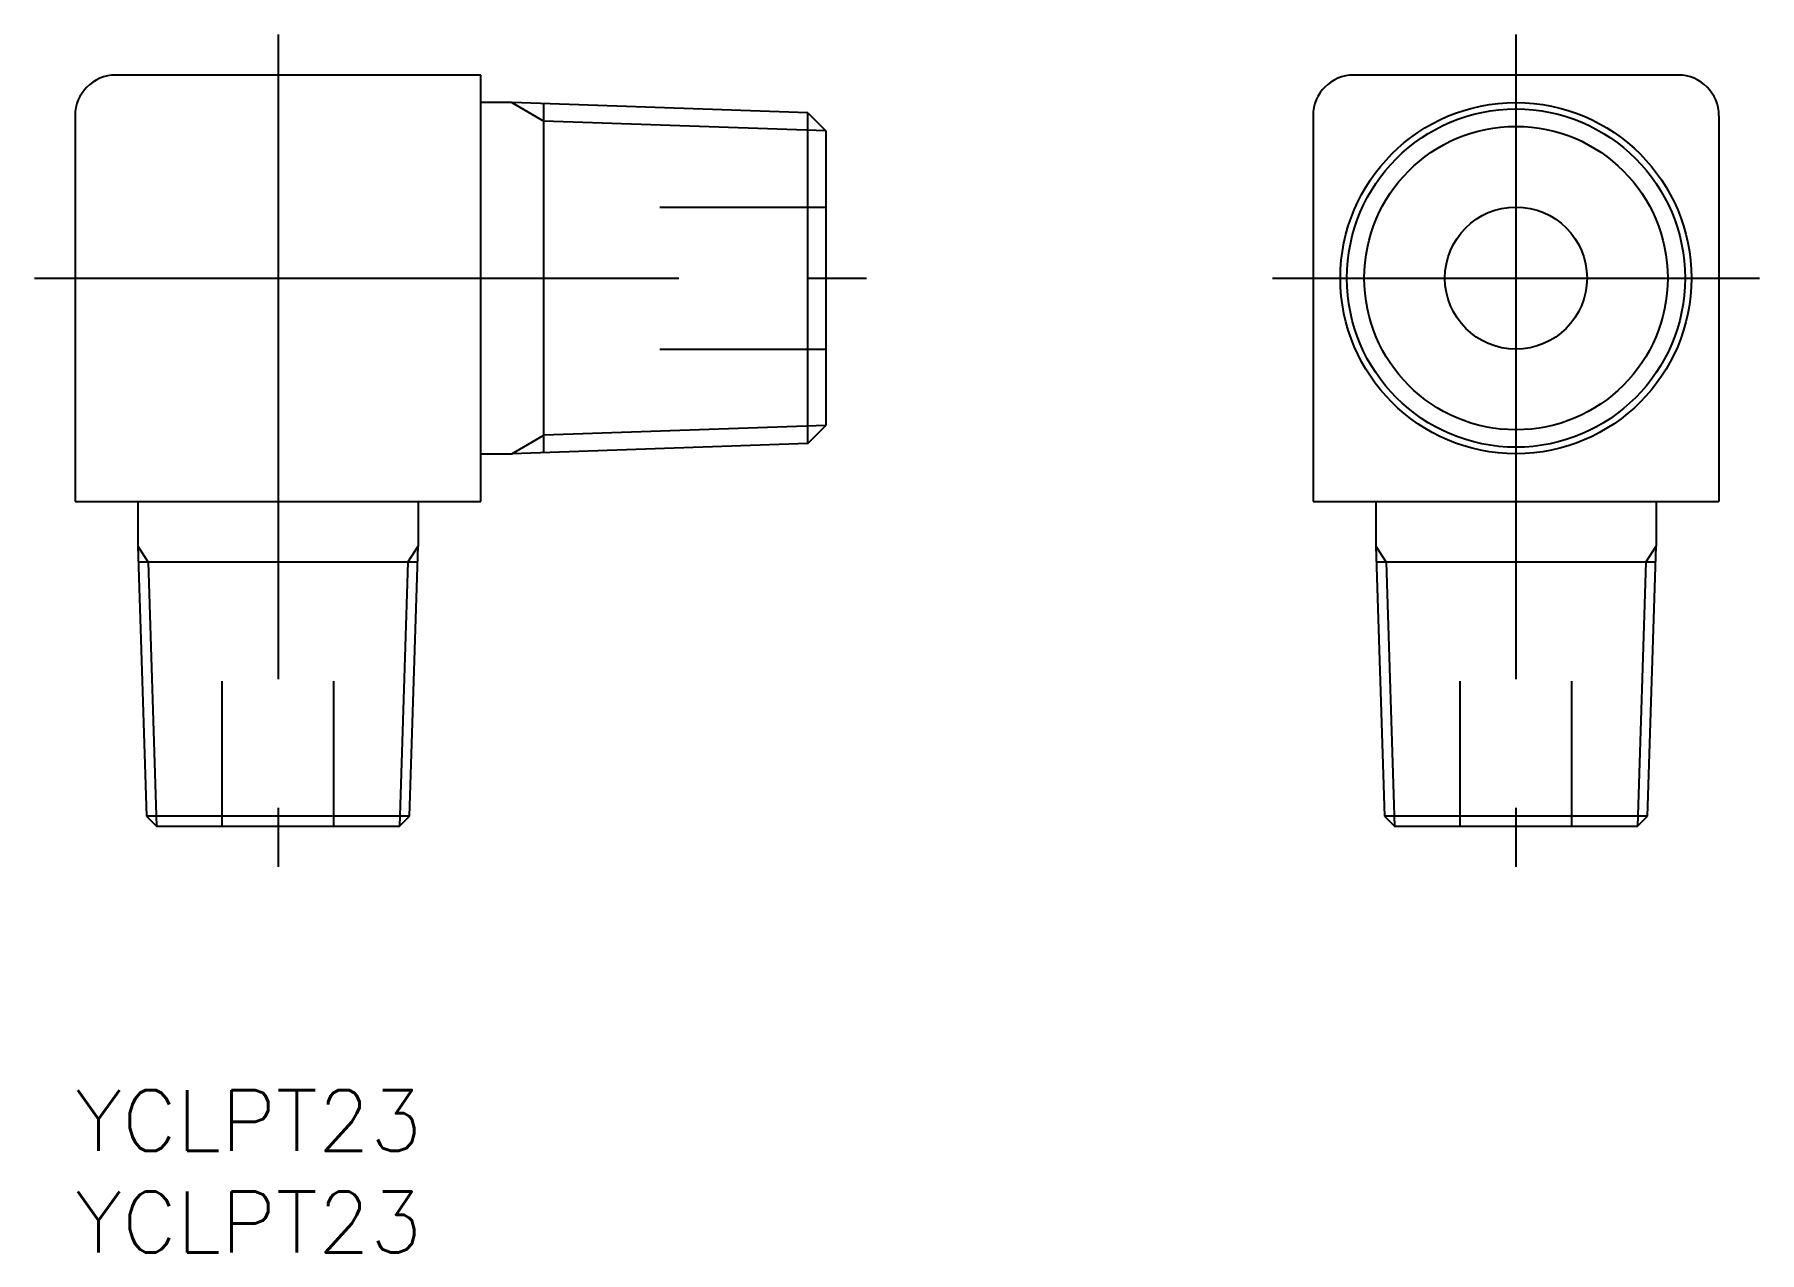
# Model space of a CAD drawing. Extents: x -12 to 73, y -48 to 12.
import ezdxf

# ---------------------------------------------------------------- set-up
doc = ezdxf.new("R2010")
doc.units = 0
doc.linetypes.add('CENTER', pattern=[50.8, 31.75, -6.35, 6.35, -6.35])
doc.linetypes.add('DASHED', pattern=[19.05, 12.7, -6.35])
doc.layers.get('0').update_dxf_attribs({"linetype": 'CONTINUOUS'})
doc.layers.add('CENTER', color=1, linetype='CENTER')
doc.styles.get("Standard").update_dxf_attribs({"font": 'txt.shx', "height": 3, "bigfont": 'bigfont.shx'})

msp = doc.modelspace()

# ---------------------------------------------------------------- linework, layer by layer
at = {"color": 7, "linetype": 'CONTINUOUS'}
for p, q in [((10, 10), (-8, 10)), ((10, -11), (10, 10)), ((69, 10), (53, 10)), ((11.515, 8.65), (10, 8.65)), ((26.113, 8.14), (11.515, 8.65)), ((13.093, -8.595), (13.093, 8.595)), ((-10, 8), (-10, -11)), ((26.113, -8.14), (26.113, 8.14)), ((26.113, 8.14), (27, 7.253)), ((51, 8), (51, -11)), ((71, 8), (71, -11)), ((27, 7.253), (27, -7.253)), ((26.113, -8.14), (27, -7.253)), ((26.113, -8.14), (11.515, -8.65)), ((10, -8.65), (11.515, -8.65)), ((-10, -11), (10, -11)), ((-6.9, -11), (-6.9, -13.2)), ((6.9, -11), (6.9, -13.2)), ((51, -11), (71, -11)), ((54.1, -11), (54.1, -13.2)), ((67.9, -11), (67.9, -13.2)), ((-6.9, -13.2), (-6.484, -26.5)), ((6.484, -26.5), (6.9, -13.2)), ((54.1, -13.2), (54.516, -26.5)), ((67.484, -26.5), (67.9, -13.2)), ((6.875, -14), (-6.875, -14)), ((67.875, -14), (54.125, -14)), ((6.484, -26.5), (-6.484, -26.5)), ((-6.484, -26.5), (-5.984, -27)), ((-5.984, -27), (5.984, -27)), ((5.984, -27), (6.484, -26.5)), ((67.484, -26.5), (54.516, -26.5)), ((54.516, -26.5), (55.016, -27)), ((55.016, -27), (66.984, -27)), ((66.984, -27), (67.484, -26.5))]:
    msp.add_line(p, q, dxfattribs=at)
at = {"color": 3, "linetype": 'CONTINUOUS'}
for p, q in [((11.515, 8.65), (13.093, 7.739)), ((27, 7.253), (13.093, 7.739)), ((27, -7.253), (13.093, -7.739)), ((11.515, -8.65), (13.093, -7.739)), ((-6.9, -13.2), (-6.391, -14)), ((6.391, -14), (6.9, -13.2)), ((54.1, -13.2), (54.609, -14)), ((67.391, -14), (67.9, -13.2)), ((-6.391, -14), (-5.984, -27)), ((6.391, -14), (5.984, -27)), ((54.609, -14), (55.016, -27)), ((67.391, -14), (66.984, -27))]:
    msp.add_line(p, q, dxfattribs=at)
at = {"color": 3, "linetype": 'DASHED'}
for p, q in [((18.814, 3.5), (27, 3.5)), ((18.814, -3.5), (27, -3.5)), ((-2.75, -27), (-2.75, -19.85)), ((2.75, -27), (2.75, -19.85)), ((58.25, -27), (58.25, -19.85)), ((63.75, -27), (63.75, -19.85))]:
    msp.add_line(p, q, dxfattribs=at)
at = {"color": 7, "linetype": 'CONTINUOUS'}
for radius in [8.65, 8.331, 3.5]:
    msp.add_circle((61, 0), radius, dxfattribs=at)
at = {"color": 3, "linetype": 'CONTINUOUS'}
msp.add_circle((61, 0), 7.475, dxfattribs=at)
at = {"color": 7, "linetype": 'CONTINUOUS'}
for centre, start, end in [((-8, 8), 90, 180), ((53, 8), 90, 180), ((69, 8), 0, 90)]:
    msp.add_arc(centre, 2, start, end, dxfattribs=at)
at = {"layer": 'CENTER', "color": 1, "linetype": 'CENTER'}
for p, q in [((0, 12), (0, -29)), ((61, 12), (61, -29)), ((-12, 0), (29, 0)), ((49, 0), (73, 0))]:
    msp.add_line(p, q, dxfattribs=at)

# ---------------------------------------------------------------- texts
at = {"color": 7, "linetype": 'CONTINUOUS'}
for p in [(-10, -43), (-10, -48)]:
    msp.add_text('YCLPT23', height=3, dxfattribs=at).set_placement(p)

doc.saveas('drawing.dxf')
